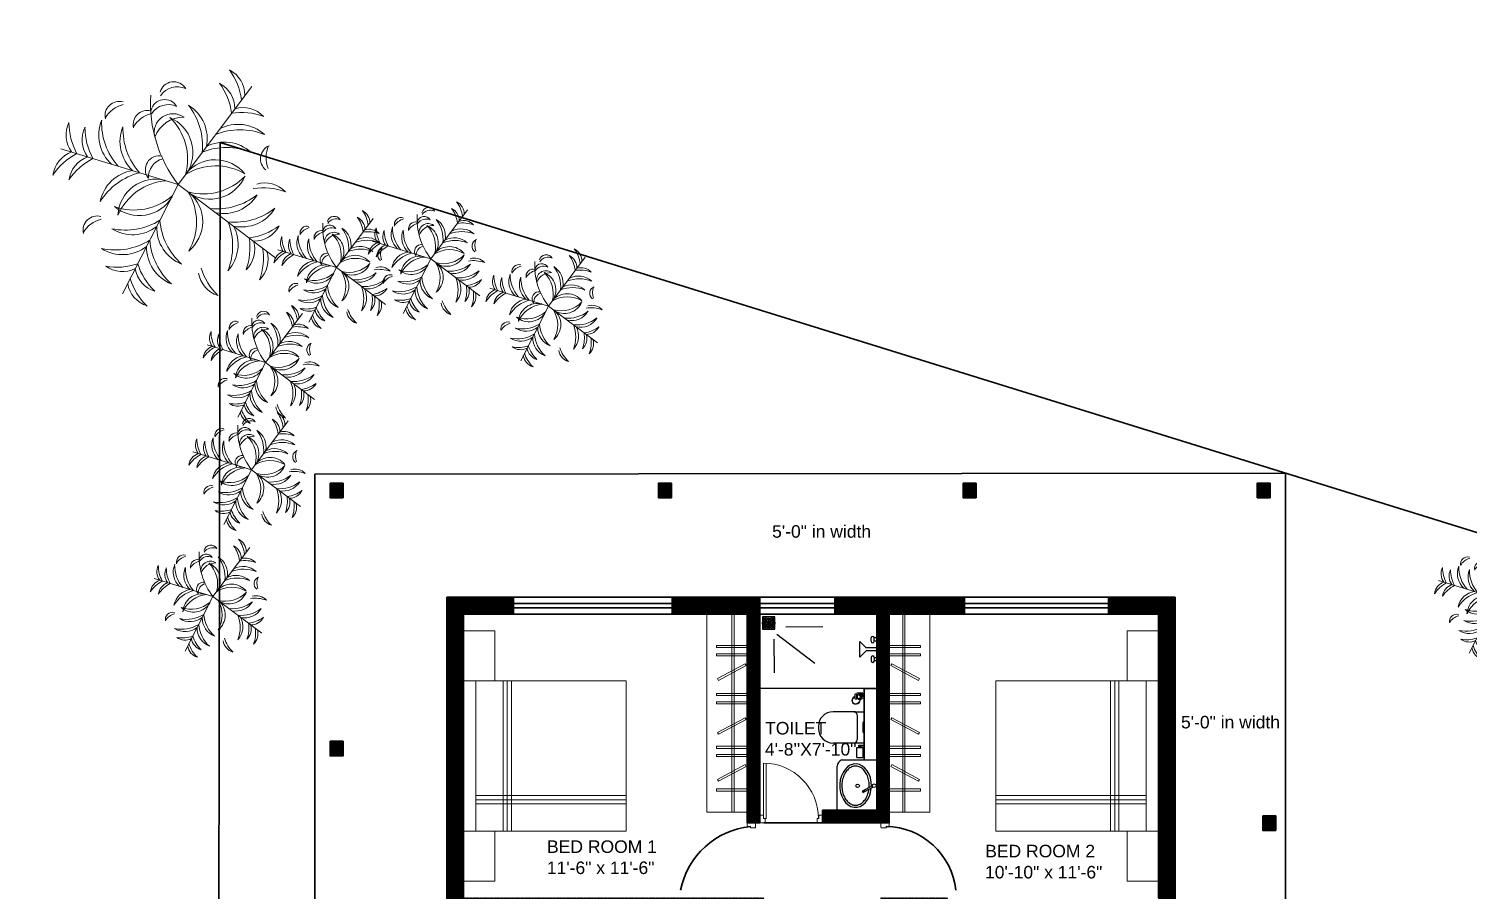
# Model space of a CAD drawing. Extents: x 47729 to 53274, y 8584 to 9735.
# Drawn here: x 47729 to 48419, y 9322 to 9735 of the extents above; entities that cross this region are included whole.
import ezdxf

# ---------------------------------------------------------------- set-up
doc = ezdxf.new("R2010")
doc.units = 0
doc.header["$LTSCALE"] = 100
doc.header["$MEASUREMENT"] = 0
doc.layers.get('0').update_dxf_attribs({"color": 250, "lineweight": 9})
for name, color, linetype in [('0-Cutout', 130, 'Continuous'), ('0-Fixture', 8, 'Continuous'), ('furniture', 185, 'Continuous'), ('TEXT', 7, 'Continuous')]:
    doc.layers.add(name, color=color, linetype=linetype)
for name, color, linetype, lineweight in [('hat', 8, 'Continuous', 5), ('ibis-fixtures', 7, 'Continuous', 0), ('landscape', 56, 'Continuous', 13), ('new interiors', 23, 'Continuous', 13), ('wall', 2, 'Continuous', 35), ('win', 5, 'Continuous', 9)]:
    doc.layers.add(name, color=color, linetype=linetype, lineweight=lineweight)
doc.styles.get("Standard").update_dxf_attribs({"font": 'arial.ttf'})

# ---------------------------------------------------------------- blocks, each defined once
blk = doc.blocks.new('12')
at = {"layer": 'furniture'}
for p, q in [((-281326.32, -127391.48), (-281328.52, -127387.35)), ((-281325.7, -127391.17), (-281327.91, -127387.03))]:
    blk.add_line(p, q, dxfattribs=at)
for centre, radius in [((-281328.04, -127387.47, 1.3), 0.26), ((-281325.7, -127384.71), 0.781)]:
    blk.add_circle(centre, radius, dxfattribs=at)
at = {"layer": 'furniture', "color": 7}
blk.add_circle((-281325.69, -127391.95), 0.781, dxfattribs=at)
at = {"layer": 'furniture'}
blk.add_arc((-281328.21, -127387.19), 0.345, 28.05162, 208.05162, dxfattribs=at)
at = {"layer": 'furniture', "color": 9}
blk.add_ellipse((-281325.64, -127383.81), major_axis=(9.46, 0), ratio=0.729291, start_param=4.679854, end_param=10.877616, dxfattribs=at)
at = {"layer": 'furniture'}
blk.add_open_spline([(-281326.46, -127389.75), (-281325.74, -127389.8), (-281325.02, -127389.78), (-281323.48, -127389.61), (-281322.67, -127389.43), (-281321.17, -127388.91), (-281320.47, -127388.58), (-281319.26, -127387.79), (-281318.73, -127387.34), (-281317.9, -127386.37), (-281317.59, -127385.85), (-281317.19, -127384.79), (-281317.1, -127384.25), (-281317.12, -127383.17), (-281317.24, -127382.64), (-281317.69, -127381.58), (-281318.03, -127381.07), (-281318.91, -127380.11), (-281319.45, -127379.67), (-281320.71, -127378.91), (-281321.42, -127378.59), (-281322.95, -127378.11), (-281323.77, -127377.95), (-281325.44, -127377.81), (-281326.29, -127377.82), (-281327.94, -127378.03), (-281328.75, -127378.22), (-281330.24, -127378.75), (-281330.92, -127379.1), (-281332.12, -127379.9), (-281332.63, -127380.35), (-281333.44, -127381.33), (-281333.73, -127381.86), (-281334.09, -127382.85), (-281334.17, -127383.33), (-281334.17, -127383.81), (-281334.17, -127384.34), (-281334.07, -127384.88), (-281333.64, -127385.94), (-281333.32, -127386.45), (-281332.46, -127387.42), (-281331.93, -127387.87), (-281330.69, -127388.64), (-281329.99, -127388.97), (-281328.61, -127389.42), (-281327.96, -127389.57), (-281327.29, -127389.66)], degree=3, knots=[1.477578, 1.477578, 1.477578, 1.477578, 1.722682, 1.722682, 2.009796, 2.009796, 2.296909, 2.296909, 2.584023, 2.584023, 2.871137, 2.871137, 3.15825, 3.15825, 3.445364, 3.445364, 3.732478, 3.732478, 4.019591, 4.019591, 4.306705, 4.306705, 4.593819, 4.593819, 4.880932, 4.880932, 5.168046, 5.168046, 5.45516, 5.45516, 5.742273, 5.742273, 6.029387, 6.029387, 6.283185, 6.283185, 6.283185, 6.570299, 6.570299, 6.857413, 6.857413, 7.144526, 7.144526, 7.43164, 7.43164, 7.66542, 7.66542, 7.66542, 7.66542], dxfattribs=at)
blk = doc.blocks.new('_ft')
at = {"layer": '0-Cutout'}
blk.add_circle((0, 0), 75, dxfattribs=at)
at = {"layer": '0-Fixture'}
for p, q in [((-71, 71), (71, -71)), ((71, 71), (-71, -71))]:
    blk.add_line(p, q, dxfattribs=at)
blk.add_lwpolyline([(-75, -75), (75, -75), (75, 75), (-75, 75)], close=True, dxfattribs=at)
at = {"layer": '0-Fixture', "color": 41}
for centre, radius in [((0, 0), 60), ((-48, 0), 8), ((-42, 24), 8), ((-24, 42), 8), ((-21, 12), 8), ((0, 48), 8), ((0, 24), 8), ((0, 0), 8), ((21, 12), 8), ((24, 42), 8), ((42, 24), 8), ((48, 0), 8), ((-42, -24), 8), ((-24, -42), 8), ((-21, -12), 8), ((0, -24), 8), ((0, -48), 8), ((21, -12), 8), ((24, -42), 8), ((42, -24), 8)]:
    blk.add_circle(centre, radius, dxfattribs=at)
blk = doc.blocks.new('14')
at = {"layer": 'furniture', "color": 7}
for p, q in [((-281261.55, -127341.36), (-281261.55, -127333.78)), ((-281261.55, -127333.78), (-281258.55, -127336.82)), ((-281261.55, -127341.36), (-281258.55, -127338.32)), ((-281253.44, -127336.82), (-281258.55, -127336.82)), ((-281253.44, -127338.32), (-281258.55, -127338.32)), ((-281253.44, -127336.82), (-281253.44, -127338.32))]:
    blk.add_line(p, q, dxfattribs=at)
at = {"layer": 'furniture', "color": 9}
for p, q in [((-281256.09, -127333.7), (-281256.09, -127332.1)), ((-281253.44, -127332.09), (-281254.59, -127332.09)), ((-281254.59, -127333.7), (-281254.59, -127332.1)), ((-281253.44, -127333.59), (-281254.59, -127333.59)), ((-281253.44, -127333.59), (-281253.44, -127332.09)), ((-281256.09, -127341.44), (-281256.09, -127343.05)), ((-281254.59, -127341.44), (-281254.59, -127343.05)), ((-281253.44, -127341.55), (-281254.59, -127341.55)), ((-281253.44, -127341.55), (-281253.44, -127343.05)), ((-281253.44, -127343.05), (-281254.59, -127343.05))]:
    blk.add_line(p, q, dxfattribs=at)
for centre, start, end in [((-281255.34, -127332.1), 0, 180), ((-281255.34, -127333.7), 180, 0), ((-281255.34, -127341.44), 0, 180), ((-281255.34, -127343.05), 180, 0)]:
    blk.add_arc(centre, 0.75, start, end, dxfattribs=at)
blk = doc.blocks.new('doorinch')
at = {"ltscale": 2}
for p, q in [((-0.993, 0), (-0.993, 1)), ((-0.942, 0), (-0.942, 0.998)), ((-0.942, 0), (-0.993, 0))]:
    blk.add_line(p, q, dxfattribs=at)
blk.add_arc((-1, 0), 1, 0, 89.571, dxfattribs=at)
blk = doc.blocks.new('plant')
for p in [(7.12, 8.39), (-10.32, 3.82), (-3.82, -10.32), (9.5, -5.56)]:
    blk.add_line(p, (0, 0))
for centre, radius, start, end in [((1.1, 8.06), 1.27, 19.4061, 138.4117), ((3.93, 7.8), 2.54, 355.9541, 59.2885), ((0.44, 6.86), 5.72, 3.7404, 33.0435), ((-3.98, 6.92), 1.25, 46.7219, 182.5174), ((-11.85, 1.01), 11.89, 355.1413, 36.3226), ((1.1, 6.08), 2.75, 64.2821, 107.8748), ((-2.19, 5.2), 5.9, 351.0353, 34.7007), ((0.64, 5.67), 3.52, 344.913, 55.0578), ((-0.53, 5.72), 5.72, 3.7404, 33.0435), ((2.96, 6.65), 2.54, 355.9541, 59.2885), ((-3.73, 5.94), 1.76, 64.8486, 148.3181), ((-2.43, 6.01), 1.25, 46.7219, 182.5174), ((-2.18, 5.03), 1.76, 64.8486, 148.3181), ((-0.58, 6.01), 1.27, 19.4061, 138.4117), ((-0.58, 4.03), 2.75, 64.2821, 107.8748), ((-0.65, 4.15), 3.52, 344.913, 55.0578), ((-3.49, 3.67), 5.9, 351.0353, 34.7007), ((6.08, 4), 2.54, 40.0398, 103.3742), ((6.7, 1.55), 5.72, 66.2848, 95.5878), ((7.05, 5.15), 2.54, 40.0398, 103.3742), ((-7.25, 4.87), 2.54, 150.0398, 213.3742), ((-3.74, 5.77), 5.72, 176.2848, 205.5878), ((-5.84, 4.35), 2.54, 150.0398, 213.3742), ((-2.34, 5.25), 5.72, 176.2848, 205.5878), ((-1.46, 3.93), 3.52, 154.2704, 224.4152), ((1.24, 4.91), 5.9, 174.6276, 218.2929), ((-2.14, 4.16), 1.69, 18.5385, 158.6404), ((-2.18, 2.49), 2.75, 53.4178, 123.7612), ((0.22, 3.54), 3.43, 146.0295, 246.2382), ((2.42, 4.25), 5.19, 166.4763, 227.9977), ((5.73, 0.4), 5.72, 66.2848, 95.5878), ((0, 0), 5.14, 97.7891, 98.2173), ((-7.26, 0.51), 2.54, 105.9541, 169.2885), ((-5.19, -2.46), 5.72, 113.7404, 143.0435), ((0.71, 2.04), 1.24, 353.8899, 134.792), ((0.46, 1.04), 1.72, 30.1039, 108.3336), ((4.19, -2.85), 5.9, 64.6276, 108.2929), ((4.2, 0.03), 3.52, 44.2704, 114.4152), ((-5.55, -1.34), 3.52, 94.913, 165.0578), ((-4.13, -3.84), 5.9, 101.0353, 144.7007), ((-3.67, -2.03), 3.52, 94.913, 165.0578), ((3.16, -3.72), 5.19, 56.4763, 117.9977), ((3.26, -1.41), 3.43, 36.0295, 136.2382), ((1.75, 4.56), 5.19, 261.3306, 322.8519), ((2.6, 2.41), 3.43, 243.0901, 343.2987), ((8.33, 0.48), 1.27, 19.4061, 138.4117), ((-2.26, -4.53), 5.9, 101.0353, 144.7007), ((-2.15, -2.83), 3.43, 73.0901, 173.2987), ((-0.94, -4.8), 5.19, 91.3306, 152.8519), ((8.33, -1.51), 2.75, 64.2821, 107.8748), ((-4.25, 2.42), 5.19, 256.4763, 317.9977), ((-3.54, 0.22), 3.43, 236.0295, 336.2382), ((2.83, -2.15), 3.43, 163.0901, 263.2987), ((4.8, -0.94), 5.19, 181.3306, 242.8519), ((3.01, 4.07), 5.9, 271.0353, 314.7007), ((3.97, 1.36), 3.52, 264.913, 335.0578), ((4.74, 3.06), 5.9, 271.0353, 314.7007), ((5.7, 0.35), 3.52, 264.913, 335.0578), ((-8.54, -2.76), 1.27, 340.9166, 99.9221), ((-10.27, -3.73), 2.75, 11.4535, 55.0461), ((-2.08, -4.62), 5.9, 344.6276, 28.2929), ((0.75, -4.13), 3.52, 324.2704, 34.4152), ((-5.26, -6.24), 2.54, 105.9541, 169.2885), ((-4.91, 1.24), 5.9, 264.6276, 308.2929), ((-0.35, -5.63), 5.9, 344.6276, 28.2929), ((2.48, -5.14), 3.52, 324.2704, 34.4152), ((5.54, 1.52), 5.72, 283.7404, 313.0435), ((7.06, -1.76), 2.54, 275.9541, 339.2885), ((-3.18, -9.21), 5.72, 113.7404, 143.0435), ((-3.93, -1.46), 3.52, 244.2704, 314.4152), ((1.39, -5.57), 5.72, 346.2848, 15.5878), ((5, -5.3), 2.54, 320.0398, 23.3742), ((2.69, -6.33), 5.72, 346.2848, 15.5878), ((6.29, -6.05), 2.54, 320.0398, 23.3742), ((-5.6, -0.63), 5.9, 264.6276, 308.2929), ((-4.63, -3.34), 3.52, 244.2704, 314.4152), ((1.34, -5.55), 3.52, 184.913, 255.0578), ((3.84, -4.13), 5.9, 191.0353, 234.7007), ((-5.25, -2.34), 5.72, 266.2848, 295.5878), ((2.46, -5.19), 5.72, 203.7404, 233.0435), ((-3.18, -8.97), 5.72, 346.2848, 15.5878), ((0.43, -8.7), 2.54, 320.0398, 23.3742), ((-4.35, -5.84), 2.54, 240.0398, 303.3742), ((1.93, -6.6), 5.72, 203.7404, 233.0435), ((-0.51, -7.26), 2.54, 195.9541, 259.2885), ((-1.03, -8.67), 2.54, 195.9541, 259.2885)]:
    blk.add_arc(centre, radius, start, end)

msp = doc.modelspace()

# ---------------------------------------------------------------- hatches: boundary and pattern name
at = {"layer": 'wall', "ltscale": 0.12, "true_color": 0x636466}
h = msp.add_hatch(dxfattribs=at)
h.set_pattern_fill('ANSI32', color=251)
h.paths.add_polyline_path([(47879.5, 9517.16), (47873.27, 9517.16), (47873.27, 9510.16), (47879.5, 9510.16)])
h.paths.add_polyline_path([(48036.78, 9517.16), (48030.55, 9517.16), (48030.55, 9510.16), (48036.78, 9510.16)])
h.paths.add_polyline_path([(48182.77, 9517.16), (48176.54, 9517.16), (48176.54, 9510.16), (48182.77, 9510.16)])
h.paths.add_polyline_path([(48323.7, 9517.16), (48317.47, 9517.16), (48317.47, 9510.16), (48323.7, 9510.16)])
h.paths.add_polyline_path([(48326.33, 9357.82), (48320.1, 9357.82), (48320.1, 9350.82), (48326.33, 9350.82)])
h.paths.add_polyline_path([(48325.13, 9228.33), (48318.9, 9228.33), (48318.9, 9221.33), (48325.13, 9221.33)])
h.paths.add_polyline_path([(48398.89, 9227.48), (48392.66, 9227.48), (48392.66, 9220.47), (48398.89, 9220.47)])
h.paths.add_polyline_path([(48397.69, 9057.1), (48391.46, 9057.1), (48391.46, 9050.1), (48397.69, 9050.1)])
h.paths.add_polyline_path([(48325.77, 9055.95), (48319.54, 9055.95), (48319.54, 9048.95), (48325.77, 9048.95)])
h.paths.add_polyline_path([(48326.28, 8897.07), (48320.05, 8897.07), (48320.05, 8890.07), (48326.28, 8890.07)])
h.paths.add_polyline_path([(48179.8, 8897.07), (48173.57, 8897.07), (48173.57, 8890.07), (48179.8, 8890.07)])
h.paths.add_polyline_path([(47879.5, 9094.29), (47873.27, 9094.29), (47873.27, 9087.29), (47879.5, 9087.29)])
h.paths.add_polyline_path([(47879.5, 9251.85), (47873.27, 9251.85), (47873.27, 9244.84), (47879.5, 9244.84)])
h.paths.add_polyline_path([(47879.5, 9393.49), (47873.27, 9393.49), (47873.27, 9386.49), (47879.5, 9386.49)])
h = msp.add_hatch(dxfattribs=at)
h.set_pattern_fill('ANSI32', color=251)
h.paths.add_polyline_path([(47876.53, 8897.07), (47870.3, 8897.07), (47870.3, 8890.07), (47876.53, 8890.07)])
h.paths.add_polyline_path([(48033.81, 8897.07), (48027.58, 8897.07), (48027.58, 8890.07), (48033.81, 8890.07)])
h.paths.add_polyline_path([(47937.15, 9029.91), (47937.15, 9038.49), (47940.12, 9042.49), (47937.15, 9042.49), (47937.15, 9083.5), (47961.15, 9083.5), (47961.15, 9087.5), (47937.15, 9087.5), (47937.15, 9111.5), (47929.15, 9111.5), (47929.15, 9029.91), (47929.15, 8933.91), (47937.15, 8933.91), (47937.15, 8941.91), (47937.15, 8942.91)])
h.paths.add_polyline_path([(48262.25, 9022.49), (48254.25, 9022.49), (48254.25, 9002.49), (48214.15, 9002.49), (48214.15, 8994.49), (48254.25, 8994.49), (48254.25, 8944.91), (48145.15, 8944.91), (48145.15, 8994.49), (48178.15, 8994.49), (48178.15, 9002.49), (48137.15, 9002.49), (48137.15, 8944.91), (48081.15, 8944.91), (48073.15, 8944.91), (48073.15, 8936.91), (48262.25, 8936.91)])
h.paths.add_polyline_path([(47961.15, 9042.49), (47959.13, 9042.49), (47940.12, 9042.49), (47937.15, 9038.49), (47961.15, 9038.49)], flags=17)
h.paths.add_polyline_path([(48081.15, 9038.49), (48075.21, 9046.49), (48073.15, 9046.49), (48073.15, 9014.49), (48081.15, 9014.49)])
h.paths.add_polyline_path([(48081.15, 9046.49), (48075.21, 9046.49), (48081.15, 9038.49)], flags=17)
h.paths.add_polyline_path([(48145.15, 9142.49), (48254.25, 9142.49), (48254.25, 9118.49), (48262.25, 9118.49), (48262.25, 9150.49), (48137.15, 9150.49), (48137.15, 9038.49), (48145.15, 9038.49), (48145.15, 9046.49)])
h.paths.add_polyline_path([(47937.15, 9238.49), (47929.15, 9238.49), (47929.15, 9214.49), (47937.15, 9214.49)])
h.paths.add_polyline_path([(48081.15, 9238.49), (47973.15, 9238.49), (47973.15, 9232.49), (48081.15, 9232.49)])
h.paths.add_polyline_path([(48079.15, 9462.49), (48037.15, 9462.49), (48037.15, 9454.49), (48073.15, 9454.49), (48079.15, 9454.49)])
h.paths.add_polyline_path([(48079.15, 9454.49), (48073.15, 9454.49), (48073.15, 9439.41), (48073.32, 9439.41), (48073.32, 9438.41), (48073.31, 9435.47), (48073.32, 9435.47), (48073.32, 9434.47), (48073.28, 9416.41), (48073.32, 9416.41), (48073.32, 9415.41), (48073.31, 9412.46), (48073.32, 9412.46), (48073.32, 9411.46), (48073.26, 9391.1), (48073.32, 9391.1), (48073.32, 9390.1), (48073.31, 9387.15), (48073.32, 9387.15), (48073.32, 9386.15), (48073.24, 9370.69), (48073.32, 9370.69), (48073.32, 9369.69), (48073.15, 9354.49), (48079.15, 9354.49)], flags=16)
h.paths.add_polyline_path([(48177.15, 9462.49), (48115.15, 9462.49), (48115.15, 9454.49), (48135.15, 9454.49), (48135.15, 9360.49), (48109.15, 9360.49), (48109.15, 9354.49), (48133.15, 9354.49), (48141.15, 9354.49), (48141.15, 9454.49), (48177.15, 9454.49)])
h.paths.add_polyline_path([(48278.25, 9462.49), (48258.25, 9462.49), (48246.25, 9462.49), (48246.25, 9454.49), (48270.25, 9454.49), (48270.25, 9318.49), (48270.25, 9316.49), (48202.15, 9316.49), (48202.15, 9310.49), (48270.25, 9310.49), (48278.25, 9310.49)])
h.paths.add_polyline_path([(48145.15, 9310.49), (48165.15, 9310.49), (48169.15, 9310.49), (48169.15, 9318.49), (48137.15, 9318.49), (48137.15, 9310.49), (48137.15, 9232.49), (48201.64, 9232.49), (48278.25, 9232.49), (48278.25, 9238.49), (48270.25, 9238.49), (48205.2, 9238.49), (48205.2, 9238.49), (48204.19, 9238.49), (48145.15, 9238.49)])
h.paths.add_polyline_path([(48262.25, 9274.5), (48254.25, 9274.52), (48254.25, 9238.49), (48262.25, 9238.49)], flags=17)
h.paths.add_polyline_path([(47937.15, 9454.49), (47961.15, 9454.49), (47961.15, 9462.49), (47937.15, 9462.49), (47929.15, 9462.49), (47929.15, 9310.49), (47937.15, 9310.49), (48081.15, 9310.49), (48081.15, 9318.49), (47937.15, 9318.49)])
at = {"layer": 'wall', "ltscale": 0.12}
h = msp.add_hatch(dxfattribs=at)
h.set_pattern_fill('ANSI32', color=5)
h.paths.add_polyline_path([(47937.15, 9454.49), (47961.15, 9454.49), (47961.15, 9462.49), (47937.15, 9462.49), (47929.15, 9462.49), (47929.15, 9310.49), (47937.15, 9310.49), (48081.15, 9310.49), (48081.15, 9318.49), (47937.15, 9318.49)])

# ---------------------------------------------------------------- linework, layer by layer
msp.add_line((48126.6, 9415.47), (48129.23, 9415.47))
msp.add_line((48126.6, 9415.47), (48129.23, 9415.47))
at = {"layer": 'furniture', "linetype": 'ByBlock'}
for p, q in [((48124.29, 9407.67), (48114.23, 9407.67)), ((48124.29, 9407.67), (48114.23, 9407.67)), ((48124.29, 9407.67), (48129.23, 9407.67)), ((48124.29, 9407.67), (48129.23, 9407.67)), ((48125.79, 9406.17), (48125.79, 9394.17)), ((48125.79, 9406.17), (48125.79, 9394.17)), ((48107.23, 9400.67), (48107.23, 9399.67)), ((48107.23, 9400.67), (48107.23, 9399.67)), ((48124.29, 9392.67), (48114.23, 9392.67)), ((48124.29, 9392.67), (48114.23, 9392.67)), ((48124.58, 9392.7), (48129.23, 9392.7)), ((48124.58, 9392.7), (48129.23, 9392.7)), ((48125.57, 9390.52), (48128.58, 9390.52)), ((48125.57, 9385.67), (48125.57, 9390.52)), ((48125.57, 9390.52), (48128.58, 9390.52)), ((48125.57, 9385.67), (48125.57, 9390.52)), ((48126.59, 9391.72), (48129.21, 9391.72)), ((48126.59, 9391.02), (48126.59, 9391.72)), ((48126.59, 9391.72), (48129.21, 9391.72)), ((48126.59, 9391.02), (48126.59, 9391.72)), ((48126.59, 9391.02), (48126.59, 9390.52)), ((48127.29, 9391.02), (48126.59, 9391.02)), ((48126.59, 9391.02), (48126.59, 9390.52)), ((48127.29, 9391.02), (48126.59, 9391.02)), ((48128.25, 9390.71), (48127.29, 9391.02)), ((48127.29, 9390.52), (48127.29, 9391.02)), ((48128.25, 9390.71), (48127.29, 9391.02)), ((48127.29, 9390.52), (48127.29, 9391.02)), ((48129.21, 9390.71), (48128.25, 9390.71)), ((48129.21, 9390.71), (48128.25, 9390.71)), ((48128.58, 9390.52), (48128.58, 9385.67)), ((48128.58, 9390.52), (48128.58, 9385.67)), ((48129.21, 9391.72), (48129.21, 9390.71)), ((48129.21, 9391.72), (48129.21, 9390.71)), ((48116.15, 9360.49), (48116.15, 9381.57)), ((48118.29, 9384.58), (48135.15, 9384.58)), ((48125.57, 9385.67), (48128.58, 9385.67))]:
    msp.add_line(p, q, dxfattribs=at)
for centre, radius, start, end in [((48114.23, 9400.67), 7, 90, 180), ((48114.23, 9400.67), 7, 90, 180), ((48124.29, 9406.17), 1.5, 0, 90), ((48124.29, 9406.17), 1.5, 0, 90), ((48114.23, 9399.67), 7, 180, 270), ((48114.23, 9399.67), 7, 180, 270), ((48124.29, 9394.17), 1.5, 270, 0), ((48124.29, 9394.17), 1.5, 270, 0), ((48120.7, 9380.59), 4.66, 121.14192, 167.86787)]:
    msp.add_arc(centre, radius, start, end, dxfattribs=at)
at = {"layer": 'hat', "lineweight": -2, "ltscale": 0.1}
for p, q in [((48085.83, 9442.5), (48086.02, 9426.31)), ((48087.3, 9444.89), (48105.58, 9430.98)), ((48091.62, 9448.28), (48109.37, 9448.48)), ((48135.15, 9418.82), (48079.15, 9418.82)), ((48135.15, 9418.82), (48079.15, 9418.82))]:
    msp.add_line(p, q, dxfattribs=at)
at = {"layer": 'ibis-fixtures'}
for p, q in [((48124.86, 9416.29), (48124.86, 9414.99)), ((48125.47, 9416.29), (48124.86, 9416.29)), ((48124.86, 9416.29), (48124.86, 9414.99)), ((48125.47, 9416.29), (48124.86, 9416.29)), ((48125.91, 9415.95), (48125.47, 9416.29)), ((48125.47, 9416.29), (48125.47, 9413.69)), ((48125.91, 9415.95), (48125.47, 9416.29)), ((48125.47, 9416.29), (48125.47, 9413.69)), ((48128.59, 9416.66), (48125.58, 9416.66)), ((48128.59, 9416.66), (48125.58, 9416.66)), ((48125.91, 9415.95), (48125.91, 9414.02)), ((48125.91, 9415.95), (48125.91, 9414.02)), ((48126.24, 9416.49), (48127.52, 9416.49)), ((48126.24, 9416.03), (48126.24, 9416.49)), ((48126.24, 9416.49), (48127.52, 9416.49)), ((48126.24, 9416.03), (48126.24, 9416.49)), ((48126.6, 9416.17), (48126.6, 9416.66)), ((48126.6, 9416.17), (48126.6, 9416.66)), ((48127.3, 9416.17), (48126.6, 9416.17)), ((48126.6, 9416.17), (48126.6, 9415.47)), ((48127.3, 9416.17), (48126.6, 9416.17)), ((48126.6, 9416.17), (48126.6, 9415.47)), ((48127.3, 9416.66), (48127.3, 9416.17)), ((48127.3, 9416.66), (48127.3, 9416.17)), ((48128.26, 9416.47), (48127.3, 9416.17)), ((48128.26, 9416.47), (48127.3, 9416.17)), ((48127.52, 9416.49), (48128.44, 9415.77)), ((48127.52, 9416.49), (48128.44, 9415.77)), ((48129.23, 9416.47), (48128.26, 9416.47)), ((48129.23, 9416.47), (48128.26, 9416.47)), ((48128.44, 9415.77), (48129.23, 9415.77)), ((48128.44, 9415.77), (48129.23, 9415.77)), ((48135.15, 9415.25), (48135.15, 9416.25)), ((48135.15, 9415.25), (48135.15, 9416.25)), ((48128.48, 9402.42), (48128.48, 9397.92)), ((48128.48, 9402.42), (48128.48, 9397.92)), ((48128.98, 9403.17), (48128.98, 9397.17)), ((48128.98, 9403.17), (48129.23, 9403.17)), ((48128.98, 9403.17), (48128.98, 9397.17)), ((48128.98, 9403.17), (48129.23, 9403.17)), ((48129.23, 9403.17), (48129.23, 9397.17)), ((48129.23, 9403.17), (48129.23, 9397.17)), ((48128.98, 9397.17), (48129.23, 9397.17)), ((48128.98, 9397.17), (48129.23, 9397.17))]:
    msp.add_line(p, q, dxfattribs=at)
at = {"layer": 'ibis-fixtures', "elevation": 0}
for points in [[(48124.86, 9416.09), (48124.86, 9415.77), (48124.75, 9415.77), (48124.75, 9416.09)], [(48124.86, 9416.09), (48124.86, 9415.77), (48124.75, 9415.77), (48124.75, 9416.09)], [(48124.86, 9415.61), (48124.86, 9415.29), (48124.75, 9415.29), (48124.75, 9415.61)], [(48124.86, 9415.61), (48124.86, 9415.29), (48124.75, 9415.29), (48124.75, 9415.61)], [(48124.86, 9415.15), (48124.86, 9414.83), (48124.75, 9414.83), (48124.75, 9415.15)], [(48124.86, 9415.15), (48124.86, 9414.83), (48124.75, 9414.83), (48124.75, 9415.15)], [(48124.86, 9414.68), (48124.86, 9414.36), (48124.75, 9414.36), (48124.75, 9414.68)], [(48124.86, 9414.68), (48124.86, 9414.36), (48124.75, 9414.36), (48124.75, 9414.68)], [(48124.86, 9414.19), (48124.86, 9413.87), (48124.75, 9413.87), (48124.75, 9414.19)], [(48124.86, 9414.19), (48124.86, 9413.87), (48124.75, 9413.87), (48124.75, 9414.19)]]:
    msp.add_lwpolyline(points, close=True, dxfattribs=at)
for points in [[(48125.91, 9414.02), (48125.47, 9413.69), (48124.86, 9413.69), (48124.86, 9414.99)], [(48125.91, 9414.02), (48125.47, 9413.69), (48124.86, 9413.69), (48124.86, 9414.99)], [(48126.24, 9416.03), (48127.39, 9416.03), (48128.27, 9415.25)], [(48126.24, 9416.03), (48127.39, 9416.03), (48128.27, 9415.25)], [(48126.24, 9413.94), (48127.39, 9413.94), (48128.27, 9414.73)], [(48126.24, 9413.94), (48127.39, 9413.94), (48128.27, 9414.73)], [(48126.24, 9413.94), (48126.24, 9413.49), (48127.52, 9413.49), (48128.44, 9414.21), (48129.23, 9414.21)], [(48126.24, 9413.94), (48126.24, 9413.49), (48127.52, 9413.49), (48128.44, 9414.21), (48129.23, 9414.21)]]:
    msp.add_lwpolyline(points, dxfattribs=at)
msp.add_lwpolyline([(48127.28, 9414.74), (48128.27, 9414.74, 1), (48128.27, 9415.25), (48127.24, 9415.25)], format="xyb", dxfattribs=at)
msp.add_lwpolyline([(48127.28, 9414.74), (48128.27, 9414.74, 1), (48128.27, 9415.25), (48127.24, 9415.25)], format="xyb", dxfattribs=at)
at = {"layer": 'ibis-fixtures'}
for centre, radius, start, end in [((48125.5, 9413), 2.23, 109.83608, 219.97994), ((48125.5, 9413), 2.23, 109.83608, 219.97994), ((48125.52, 9413), 1.98, 112.9912, 218.3721), ((48125.52, 9413), 1.98, 112.9912, 218.3721), ((48126.24, 9414.98), 1.03, 249.852, 108.87463), ((48126.24, 9414.98), 1.03, 249.852, 108.87463), ((48125.02, 9413.59), 2.36, 237.63544, 356.58136), ((48125.02, 9413.59), 2.36, 237.63544, 356.58136), ((48125.01, 9413.59), 2.1, 240.07818, 357.49581), ((48125.01, 9413.59), 2.1, 240.07818, 357.49581), ((48128.98, 9402.42), 0.5, 90, 180), ((48128.98, 9402.42), 0.5, 90, 180), ((48128.98, 9397.92), 0.5, 180, 270), ((48128.98, 9397.92), 0.5, 180, 270)]:
    msp.add_arc(centre, radius, start, end, dxfattribs=at)
at = {"layer": 'new interiors', "ltscale": 0.1}
for p, q in [((48053.81, 9359.53), (48053.81, 9454.49)), ((48053.81, 9359.53), (48053.81, 9454.49)), ((48065.81, 9359.53), (48065.81, 9454.49)), ((48065.81, 9359.53), (48065.81, 9454.49)), ((48066.81, 9359.53), (48066.81, 9454.49)), ((48066.81, 9359.53), (48066.81, 9454.49)), ((48147.65, 9359.53), (48147.65, 9454.49)), ((48147.65, 9359.53), (48147.65, 9454.49)), ((48148.65, 9359.53), (48148.65, 9454.49)), ((48148.65, 9359.53), (48148.65, 9454.49)), ((48160.65, 9359.53), (48160.65, 9454.49)), ((48160.65, 9359.53), (48160.65, 9454.49)), ((47937.15, 9422.49), (47937.15, 9350.49)), ((47937.15, 9422.49), (47937.15, 9350.49)), ((47943.15, 9422.49), (47943.15, 9350.49)), ((48015.15, 9422.49), (47943.15, 9422.49)), ((47943.15, 9422.49), (47943.15, 9350.49)), ((48015.15, 9422.49), (47943.15, 9422.49)), ((47956.15, 9422.49), (47956.15, 9350.49)), ((47956.15, 9422.49), (47956.15, 9350.49)), ((47958.15, 9422.49), (47958.15, 9350.49)), ((47958.15, 9422.49), (47958.15, 9350.49)), ((47960.15, 9422.49), (47960.15, 9350.49)), ((47960.15, 9422.49), (47960.15, 9350.49)), ((48015.15, 9350.49), (48015.15, 9422.49)), ((48015.15, 9350.49), (48015.15, 9422.49)), ((48192.25, 9350.49), (48192.25, 9422.49)), ((48192.25, 9422.49), (48264.25, 9422.49)), ((48192.25, 9350.49), (48192.25, 9422.49)), ((48192.25, 9422.49), (48264.25, 9422.49)), ((48247.25, 9422.49), (48247.25, 9350.49)), ((48247.25, 9422.49), (48247.25, 9350.49)), ((48249.25, 9422.49), (48249.25, 9350.49)), ((48249.25, 9422.49), (48249.25, 9350.49)), ((48251.25, 9422.49), (48251.25, 9350.49)), ((48251.25, 9422.49), (48251.25, 9350.49)), ((48264.25, 9422.49), (48264.25, 9350.49)), ((48264.25, 9422.49), (48264.25, 9350.49)), ((48270.25, 9422.49), (48270.25, 9350.49)), ((48270.25, 9422.49), (48270.25, 9350.49)), ((47943.15, 9367.49), (48015.15, 9367.49)), ((47943.15, 9367.49), (48015.15, 9367.49)), ((48264.25, 9367.49), (48192.25, 9367.49)), ((48264.25, 9367.49), (48192.25, 9367.49)), ((47943.15, 9365.49), (48015.15, 9365.49)), ((47943.15, 9365.49), (48015.15, 9365.49)), ((47943.15, 9363.49), (48015.15, 9363.49)), ((47943.15, 9363.49), (48015.15, 9363.49)), ((48053.81, 9359.53), (48073.32, 9359.53)), ((48053.81, 9359.53), (48073.32, 9359.53)), ((48160.65, 9359.53), (48141.15, 9359.53)), ((48160.65, 9359.53), (48141.15, 9359.53)), ((48264.25, 9365.49), (48192.25, 9365.49)), ((48264.25, 9365.49), (48192.25, 9365.49)), ((48264.25, 9363.49), (48192.25, 9363.49)), ((48264.25, 9363.49), (48192.25, 9363.49)), ((47943.15, 9350.49), (48015.15, 9350.49)), ((47943.15, 9350.49), (48015.15, 9350.49)), ((48264.25, 9350.49), (48192.25, 9350.49)), ((48264.25, 9350.49), (48192.25, 9350.49))]:
    msp.add_line(p, q, dxfattribs=at)
for points in [[(47952.15, 9422.49), (47952.15, 9446.49), (47937.15, 9446.49), (47937.15, 9422.49)], [(47952.15, 9422.49), (47952.15, 9446.49), (47937.15, 9446.49), (47937.15, 9422.49)], [(48255.25, 9422.49), (48255.25, 9446.49), (48270.25, 9446.49), (48270.25, 9422.49)], [(48255.25, 9422.49), (48255.25, 9446.49), (48270.25, 9446.49), (48270.25, 9422.49)], [(48073.32, 9438.41), (48073.32, 9439.41), (48058.32, 9439.41), (48058.32, 9438.41)], [(48073.32, 9438.41), (48073.32, 9439.41), (48058.32, 9439.41), (48058.32, 9438.41)], [(48073.32, 9434.47), (48073.32, 9435.47), (48058.32, 9435.47), (48058.32, 9434.47)], [(48073.32, 9434.47), (48073.32, 9435.47), (48058.32, 9435.47), (48058.32, 9434.47)], [(48141.15, 9438.41), (48141.15, 9439.41), (48156.15, 9439.41), (48156.15, 9438.41)], [(48141.15, 9438.41), (48141.15, 9439.41), (48156.15, 9439.41), (48156.15, 9438.41)], [(48141.15, 9434.47), (48141.15, 9435.47), (48156.15, 9435.47), (48156.15, 9434.47)], [(48141.15, 9434.47), (48141.15, 9435.47), (48156.15, 9435.47), (48156.15, 9434.47)], [(48072.58, 9429.74), (48072.11, 9430.62), (48058.86, 9423.59), (48059.32, 9422.71)], [(48072.58, 9429.74), (48072.11, 9430.62), (48058.86, 9423.59), (48059.32, 9422.71)], [(48141.89, 9429.74), (48142.36, 9430.62), (48155.61, 9423.59), (48155.14, 9422.71)], [(48141.89, 9429.74), (48142.36, 9430.62), (48155.61, 9423.59), (48155.14, 9422.71)], [(48073.32, 9415.41), (48073.32, 9416.41), (48058.32, 9416.41), (48058.32, 9415.41)], [(48073.32, 9415.41), (48073.32, 9416.41), (48058.32, 9416.41), (48058.32, 9415.41)], [(48141.15, 9415.41), (48141.15, 9416.41), (48156.15, 9416.41), (48156.15, 9415.41)], [(48141.15, 9415.41), (48141.15, 9416.41), (48156.15, 9416.41), (48156.15, 9415.41)], [(48073.32, 9411.46), (48073.32, 9412.46), (48058.32, 9412.46), (48058.32, 9411.46)], [(48073.32, 9411.46), (48073.32, 9412.46), (48058.32, 9412.46), (48058.32, 9411.46)], [(48141.15, 9411.46), (48141.15, 9412.46), (48156.15, 9412.46), (48156.15, 9411.46)], [(48141.15, 9411.46), (48141.15, 9412.46), (48156.15, 9412.46), (48156.15, 9411.46)], [(48072.58, 9403.93), (48072.11, 9404.81), (48058.86, 9397.78), (48059.32, 9396.9)], [(48072.58, 9403.93), (48072.11, 9404.81), (48058.86, 9397.78), (48059.32, 9396.9)], [(48141.89, 9403.93), (48142.36, 9404.81), (48155.61, 9397.78), (48155.14, 9396.9)], [(48141.89, 9403.93), (48142.36, 9404.81), (48155.61, 9397.78), (48155.14, 9396.9)], [(48073.32, 9390.1), (48073.32, 9391.1), (48058.32, 9391.1), (48058.32, 9390.1)], [(48073.32, 9390.1), (48073.32, 9391.1), (48058.32, 9391.1), (48058.32, 9390.1)], [(48073.32, 9386.15), (48073.32, 9387.15), (48058.32, 9387.15), (48058.32, 9386.15)], [(48073.32, 9386.15), (48073.32, 9387.15), (48058.32, 9387.15), (48058.32, 9386.15)], [(48141.15, 9390.1), (48141.15, 9391.1), (48156.15, 9391.1), (48156.15, 9390.1)], [(48141.15, 9390.1), (48141.15, 9391.1), (48156.15, 9391.1), (48156.15, 9390.1)], [(48141.15, 9386.15), (48141.15, 9387.15), (48156.15, 9387.15), (48156.15, 9386.15)], [(48141.15, 9386.15), (48141.15, 9387.15), (48156.15, 9387.15), (48156.15, 9386.15)], [(48072.58, 9381.42), (48072.11, 9382.31), (48058.86, 9375.28), (48059.32, 9374.39)], [(48072.58, 9381.42), (48072.11, 9382.31), (48058.86, 9375.28), (48059.32, 9374.39)], [(48141.89, 9381.42), (48142.36, 9382.31), (48155.61, 9375.28), (48155.14, 9374.39)], [(48141.89, 9381.42), (48142.36, 9382.31), (48155.61, 9375.28), (48155.14, 9374.39)], [(48073.32, 9369.69), (48073.32, 9370.69), (48058.32, 9370.69), (48058.32, 9369.69)], [(48073.32, 9369.69), (48073.32, 9370.69), (48058.32, 9370.69), (48058.32, 9369.69)], [(48141.15, 9369.69), (48141.15, 9370.69), (48156.15, 9370.69), (48156.15, 9369.69)], [(48141.15, 9369.69), (48141.15, 9370.69), (48156.15, 9370.69), (48156.15, 9369.69)], [(47952.15, 9350.49), (47952.15, 9326.49), (47937.15, 9326.49), (47937.15, 9350.49)], [(47952.15, 9350.49), (47952.15, 9326.49), (47937.15, 9326.49), (47937.15, 9350.49)], [(48255.25, 9350.49), (48255.25, 9326.49), (48270.25, 9326.49), (48270.25, 9350.49)], [(48255.25, 9350.49), (48255.25, 9326.49), (48270.25, 9326.49), (48270.25, 9350.49)]]:
    msp.add_lwpolyline(points, close=True, dxfattribs=at)
at = {"layer": 'wall', "ltscale": 0.12}
for p, q in [((47820.5, 9680.42), (47819.06, 8704.42)), ((48871.11, 9354.32), (47820.5, 9680.42)), ((47820.5, 9680.42), (48882.52, 9350.78))]:
    msp.add_line(p, q, dxfattribs=at)
at = {"layer": 'wall', "color": 1, "ltscale": 0.12}
for p, q in [((47820.5, 9680.42), (47819.06, 8704.42)), ((48871.11, 9354.32), (47820.5, 9680.42))]:
    msp.add_line(p, q, dxfattribs=at)
at = {"layer": 'wall', "linetype": 'ByBlock'}
for p, q in [((47866, 9521.54), (48331.1, 9521.94)), ((47937.15, 9462.49), (47929.15, 9462.49)), ((47929.15, 9462.49), (47929.15, 9310.49)), ((47937.15, 9462.49), (47961.15, 9462.49)), ((47961.15, 9454.49), (47961.15, 9462.49)), ((48037.15, 9454.49), (48037.15, 9462.49)), ((48037.15, 9462.49), (48079.15, 9462.49)), ((48079.15, 9454.49), (48079.15, 9462.49)), ((48115.15, 9454.49), (48115.15, 9462.49)), ((48115.15, 9462.49), (48177.15, 9462.49)), ((48177.15, 9454.49), (48177.15, 9462.49)), ((48177.15, 9462.49), (48177.15, 9462.49)), ((48246.25, 9462.49), (48258.25, 9462.49)), ((48246.25, 9454.49), (48246.25, 9462.49)), ((48258.25, 9462.49), (48278.25, 9462.49)), ((48278.25, 9462.49), (48278.25, 9310.49)), ((47937.15, 9454.49), (47961.15, 9454.49)), ((47937.15, 9454.49), (47937.15, 9318.49)), ((48037.15, 9454.49), (48081.15, 9454.49)), ((48073.15, 9354.49), (48073.15, 9454.49)), ((48079.15, 9354.49), (48079.15, 9454.49)), ((48115.15, 9454.49), (48135.15, 9454.49)), ((48135.15, 9360.49), (48135.15, 9454.49)), ((48141.15, 9454.49), (48177.15, 9454.49)), ((48141.15, 9454.49), (48141.15, 9354.49)), ((48141.15, 9354.49), (48141.15, 9454.49)), ((48141.15, 9454.49), (48177.15, 9454.49)), ((48246.25, 9454.49), (48270.25, 9454.49)), ((48270.25, 9454.49), (48246.25, 9454.49)), ((48270.25, 9454.49), (48270.25, 9318.49)), ((48270.25, 9454.49), (48270.25, 9318.49)), ((48129.23, 9410.42), (48129.23, 9418.82)), ((48129.23, 9418.82), (48135.15, 9418.82)), ((48129.23, 9410.42), (48129.23, 9384.58)), ((48109.15, 9354.49), (48109.15, 9360.49)), ((48109.15, 9360.49), (48135.15, 9360.49)), ((48073.15, 9354.49), (48079.15, 9354.49)), ((48109.15, 9354.49), (48133.15, 9354.49)), ((48133.15, 9354.49), (48141.15, 9354.49))]:
    msp.add_line(p, q, dxfattribs=at)
at = {"layer": 'wall', "color": 5, "ltscale": 0.12}
for p, q in [((47961.15, 9462.49), (48037.15, 9462.49)), ((47961.15, 9459.49), (48037.15, 9459.49)), ((47961.15, 9457.49), (48037.15, 9457.49)), ((48079.15, 9462.49), (48115.15, 9462.49)), ((48079.15, 9459.49), (48115.15, 9459.49)), ((48079.15, 9457.49), (48115.15, 9457.49)), ((48177.15, 9462.49), (48246.25, 9462.49)), ((48177.15, 9459.49), (48246.25, 9459.49)), ((48177.15, 9457.49), (48246.25, 9457.49)), ((47961.15, 9454.49), (48037.15, 9454.49)), ((48079.15, 9454.49), (48115.15, 9454.49)), ((48177.15, 9454.49), (48246.25, 9454.49)), ((48081.15, 9354.49), (48109.15, 9354.49))]:
    msp.add_line(p, q, dxfattribs=at)
at = {"layer": 'wall', "color": 251, "ltscale": 0.12, "true_color": 0x636466}
for p, q in [((48115.15, 9462.49), (48115.15, 9462.49)), ((48073.15, 9454.49), (48037.15, 9454.49)), ((48037.15, 9454.49), (48037.15, 9454.49))]:
    msp.add_line(p, q, dxfattribs=at)
at = {"layer": 'wall', "linetype": 'ByBlock'}
for points in [[(48331.1, 9070.49), (48331.1, 8883.91), (47866, 8883.91), (47866, 9521.54)], [(48331.1, 9521.94), (48331.1, 9302.49), (48403.1, 9302.49)]]:
    msp.add_lwpolyline(points, dxfattribs=at)
at = {"layer": 'wall', "color": 5, "ltscale": 0.12}
for points in [[(47873.27, 9517.16), (47879.5, 9517.16), (47879.5, 9510.16), (47873.27, 9510.16)], [(47873.27, 9517.16), (47879.5, 9517.16), (47879.5, 9510.16), (47873.27, 9510.16)], [(48030.55, 9517.16), (48036.78, 9517.16), (48036.78, 9510.16), (48030.55, 9510.16)], [(48176.54, 9517.16), (48182.77, 9517.16), (48182.77, 9510.16), (48176.54, 9510.16)], [(48317.47, 9517.16), (48323.7, 9517.16), (48323.7, 9510.16), (48317.47, 9510.16)], [(47873.27, 9393.49), (47879.5, 9393.49), (47879.5, 9386.49), (47873.27, 9386.49)], [(47873.27, 9393.49), (47879.5, 9393.49), (47879.5, 9386.49), (47873.27, 9386.49)], [(48320.1, 9357.82), (48326.33, 9357.82), (48326.33, 9350.82), (48320.1, 9350.82)]]:
    msp.add_lwpolyline(points, close=True, dxfattribs=at)
for centre, radius, start, end in [((48078.76, 9314.67), 38.29, 96.16217, 168.71789), ((48139, 9318.47), 34.28, 6.17606, 88.80909)]:
    msp.add_arc(centre, radius, start, end, dxfattribs=at)
at = {"layer": 'win'}
for p, q in [((48073.15, 9354.49), (48073.15, 9353.14)), ((48074.65, 9352.74), (48073.55, 9352.74)), ((48074.65, 9352.74), (48074.65, 9351.99)), ((48077.15, 9354.49), (48077.15, 9352.39)), ((48079.15, 9358.09), (48080.5, 9358.09)), ((48079.15, 9358.09), (48080.5, 9358.09)), ((48079.15, 9358.09), (48080.5, 9358.09)), ((48079.15, 9358.09), (48080.5, 9358.09)), ((48079.15, 9354.49), (48081.25, 9354.49)), ((48080.9, 9356.59), (48080.9, 9357.69)), ((48080.9, 9356.59), (48080.9, 9357.69)), ((48080.9, 9356.59), (48080.9, 9357.69)), ((48080.9, 9356.59), (48080.9, 9357.69)), ((48080.9, 9356.59), (48081.65, 9356.59)), ((48080.9, 9356.59), (48081.65, 9356.59)), ((48080.9, 9356.59), (48081.65, 9356.59)), ((48080.9, 9356.59), (48081.65, 9356.59)), ((48081.25, 9354.49), (48107.05, 9354.49)), ((48081.65, 9354.49), (48081.65, 9356.59)), ((48081.65, 9354.49), (48081.65, 9356.59)), ((48081.65, 9354.49), (48081.65, 9356.59)), ((48081.65, 9354.49), (48081.65, 9356.59)), ((48106.65, 9354.49), (48106.65, 9356.59)), ((48107.4, 9356.59), (48106.65, 9356.59)), ((48106.65, 9354.49), (48106.65, 9356.59)), ((48107.4, 9356.59), (48106.65, 9356.59)), ((48106.65, 9354.49), (48106.65, 9356.59)), ((48107.4, 9356.59), (48106.65, 9356.59)), ((48106.65, 9354.49), (48106.65, 9356.59)), ((48107.4, 9356.59), (48106.65, 9356.59)), ((48109.15, 9354.49), (48107.05, 9354.49)), ((48107.4, 9356.59), (48107.4, 9357.69)), ((48107.4, 9356.59), (48107.4, 9357.69)), ((48107.4, 9356.59), (48107.4, 9357.69)), ((48107.4, 9356.59), (48107.4, 9357.69)), ((48109.15, 9358.09), (48107.8, 9358.09)), ((48109.15, 9358.09), (48107.8, 9358.09)), ((48109.15, 9358.09), (48107.8, 9358.09)), ((48109.15, 9358.09), (48107.8, 9358.09)), ((48137.15, 9354.49), (48137.15, 9352.39)), ((48139.65, 9352.74), (48140.75, 9352.74)), ((48139.65, 9352.74), (48139.65, 9351.99)), ((48141.15, 9354.49), (48141.15, 9353.14)), ((48076.75, 9351.99), (48074.65, 9351.99)), ((48137.55, 9351.99), (48139.65, 9351.99))]:
    msp.add_line(p, q, dxfattribs=at)
for centre, start, end in [((48073.55, 9353.14), 180, 270), ((48080.5, 9357.69), 0, 90), ((48080.5, 9357.69), 0, 90), ((48080.5, 9357.69), 0, 90), ((48080.5, 9357.69), 0, 90), ((48107.8, 9357.69), 90, 180), ((48107.8, 9357.69), 90, 180), ((48107.8, 9357.69), 90, 180), ((48107.8, 9357.69), 90, 180), ((48140.75, 9353.14), 270, 0), ((48076.75, 9352.39), 270, 0), ((48137.55, 9352.39), 180, 270)]:
    msp.add_arc(centre, 0.4, start, end, dxfattribs=at)

# ---------------------------------------------------------------- block references
at = {"layer": '0-Fixture', "linetype": 'Continuous', "xscale": 0.0399999999790453, "yscale": 0.0400000000081491, "zscale": 0.04}
msp.add_blockref('_ft', (48083.37, 9450.17), dxfattribs=at)
msp.add_blockref('_ft', (48083.37, 9450.17), dxfattribs=at)
at = {"layer": 'furniture', "linetype": 'ByBlock'}
msp.add_blockref('14', (329388.59, 136775.1), dxfattribs=at)
msp.add_blockref('14', (329388.59, 136775.1), dxfattribs=at)
at = {"layer": 'furniture', "linetype": 'ByBlock', "xscale": 1.099999999976716, "yscale": 1.099999999976716, "zscale": 1.1, "rotation": 90.00000000000416}
msp.add_blockref('12', (-91997.17, 318830.45), dxfattribs=at)
msp.add_blockref('12', (-91997.17, 318830.45), dxfattribs=at)
at = {"layer": 'landscape', "rotation": 32.74874606081455}
for p, xscale, yscale, zscale in [((47800.4, 9660.31), -5.334259259433088, 5.334259259433089, 5.334259259433089), ((47876.31, 9620.44), -2.667129629716543, 2.667129629716543, 2.667129629716543), ((47921.52, 9624.61), -2.667129629716543, 2.667129629716543, 2.667129629716543), ((47977.89, 9602.02), -2.667129629716543, 2.667129629716543, 2.667129629716543), ((47842.35, 9574.93), -2.667129629716543, 2.667129629716543, 2.667129629716543), ((47835.57, 9523.58), -2.667129629716543, 2.667129629716543, 2.667129629716543), ((47817.08, 9462.88), -2.667129629716543, 2.667129629716543, 2.667129629716543), ((48432.41, 9461.97), -2.667129629716543, 2.667129629716543, 2.667129629716543)]:
    msp.add_blockref('plant', p, dxfattribs=dict(at, xscale=xscale, yscale=yscale, zscale=zscale))
at = {"layer": 'win', "xscale": 26.5, "yscale": 26.5, "zscale": 26.5}
msp.add_blockref('doorinch', (48107.2, 9356.59), dxfattribs=at)
msp.add_blockref('doorinch', (48107.2, 9356.59), dxfattribs=at)

# ---------------------------------------------------------------- texts
at = {"layer": 'TEXT'}
for s, p in [('5\'-0" in width', (48085.04, 9491.04)), ('TOILET', (48081.69, 9396.78)), ('5\'-0" in width', (48280.97, 9399.69)), ('4\'-8\'\'X7\'-10"', (48081.59, 9386.67)), ('BED ROOM 1', (47977.21, 9340.03)), ('BED ROOM 2', (48187.16, 9337.92)), ('11\'-6" x 11\'-6"', (47977.11, 9329.91)), ('10\'-10" x 11\'-6"', (48187.06, 9327.8))]:
    msp.add_text(s, height=6, dxfattribs=at).set_placement(p)

doc.saveas('drawing.dxf')
